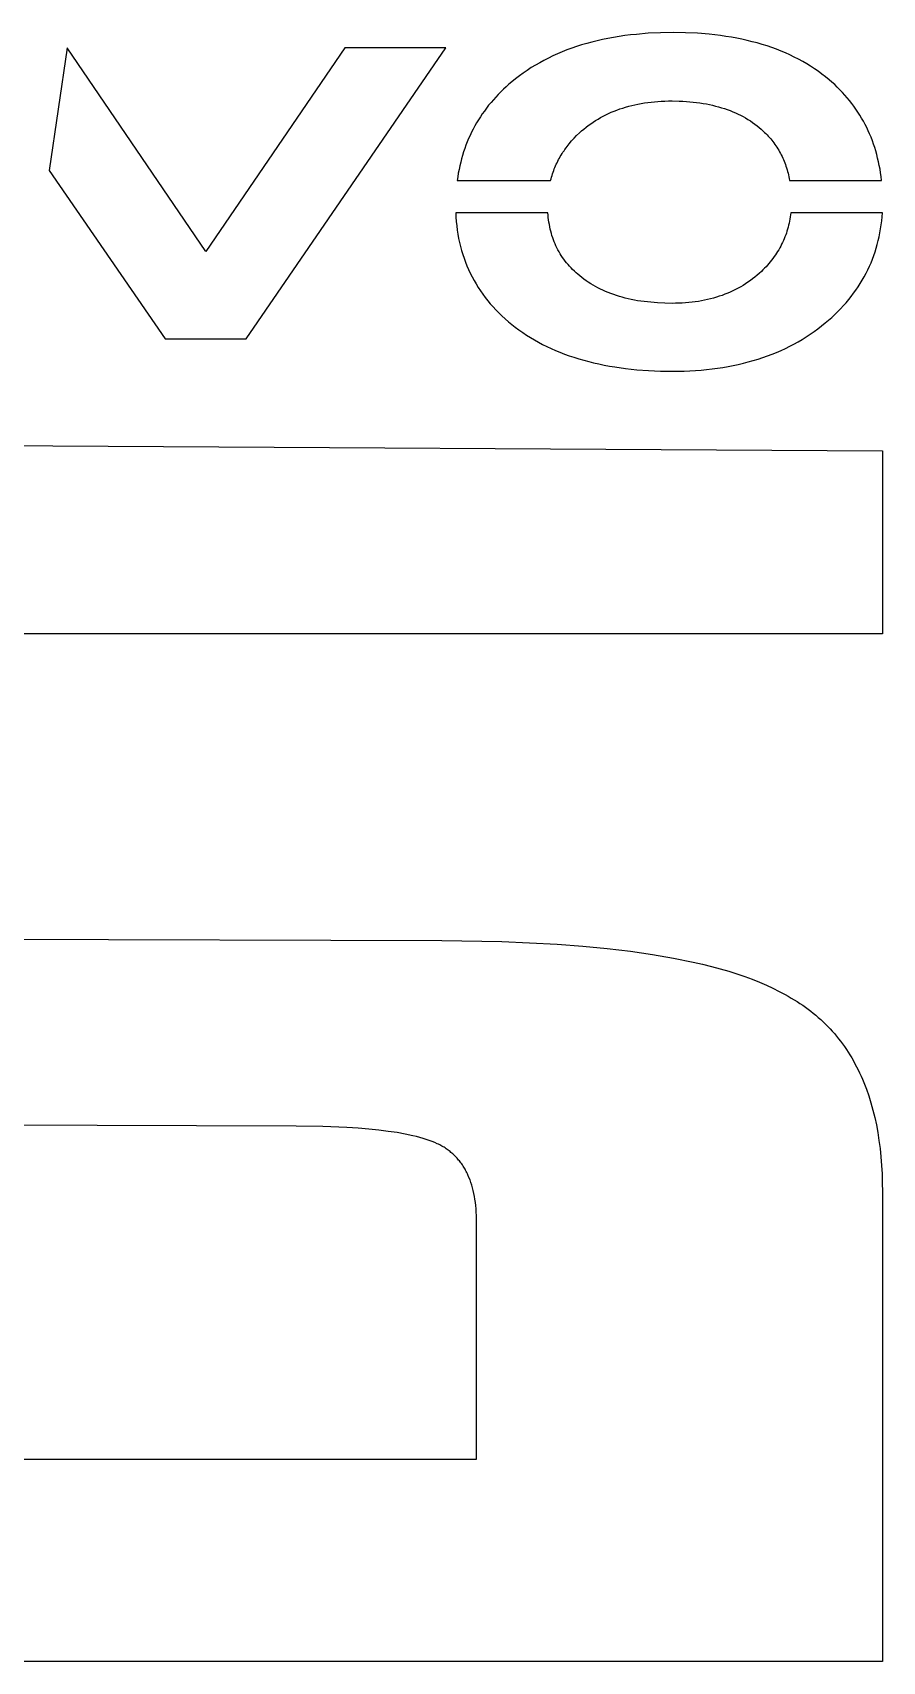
# Model space of a CAD drawing. Extents: x -120528 to -38681, y -40362 to 40632.
# Drawn here: x -50284 to -50186.5, y -37625.6 to -37438.7 of the extents above; entities that cross this region are included whole.
import ezdxf

# ---------------------------------------------------------------- set-up
doc = ezdxf.new("R2010")
doc.units = 0
doc.layers.get('0').update_dxf_attribs({"linetype": 'CONTINUOUS'})

msp = doc.modelspace()

# ---------------------------------------------------------------- linework, layer by layer
at = {"color": 40, "linetype": 'Continuous'}
for p, q in [((-50219.25, -37439.67), (-50219.85, -37439.82)), ((-50218.64, -37439.53), (-50219.25, -37439.67)), ((-50218.01, -37439.41), (-50218.64, -37439.53)), ((-50217.38, -37439.29), (-50218.01, -37439.41)), ((-50216.74, -37439.19), (-50217.38, -37439.29)), ((-50216.09, -37439.09), (-50216.74, -37439.19)), ((-50215.42, -37439.01), (-50216.09, -37439.09)), ((-50214.75, -37438.94), (-50215.42, -37439.01)), ((-50213.38, -37438.82), (-50214.75, -37438.94)), ((-50211.97, -37438.76), (-50213.38, -37438.82)), ((-50210.53, -37438.74), (-50211.97, -37438.76)), ((-50209.12, -37438.76), (-50210.53, -37438.74)), ((-50207.74, -37438.82), (-50209.12, -37438.76)), ((-50206.41, -37438.93), (-50207.74, -37438.82)), ((-50205.76, -37439), (-50206.41, -37438.93)), ((-50205.11, -37439.08), (-50205.76, -37439)), ((-50204.48, -37439.17), (-50205.11, -37439.08)), ((-50203.86, -37439.27), (-50204.48, -37439.17)), ((-50203.24, -37439.38), (-50203.86, -37439.27)), ((-50202.64, -37439.5), (-50203.24, -37439.38)), ((-50202.04, -37439.63), (-50202.64, -37439.5)), ((-50201.46, -37439.78), (-50202.04, -37439.63)), ((-50280.02, -37440.49), (-50282.09, -37454.55)), ((-50264.12, -37463.85), (-50280.02, -37440.49)), ((-50248.2, -37440.49), (-50264.12, -37463.85)), ((-50259.49, -37473.87), (-50236.61, -37440.49)), ((-50236.61, -37440.49), (-50248.2, -37440.49)), ((-50224.33, -37441.41), (-50224.84, -37441.66)), ((-50223.8, -37441.18), (-50224.33, -37441.41)), ((-50223.27, -37440.95), (-50223.8, -37441.18)), ((-50222.72, -37440.73), (-50223.27, -37440.95)), ((-50222.17, -37440.53), (-50222.72, -37440.73)), ((-50221.6, -37440.34), (-50222.17, -37440.53)), ((-50221.03, -37440.15), (-50221.6, -37440.34)), ((-50220.45, -37439.98), (-50221.03, -37440.15)), ((-50219.85, -37439.82), (-50220.45, -37439.98)), ((-50200.88, -37439.93), (-50201.46, -37439.78)), ((-50200.32, -37440.09), (-50200.88, -37439.93)), ((-50199.76, -37440.27), (-50200.32, -37440.09)), ((-50199.22, -37440.45), (-50199.76, -37440.27)), ((-50198.68, -37440.65), (-50199.22, -37440.45)), ((-50198.16, -37440.86), (-50198.68, -37440.65)), ((-50197.64, -37441.07), (-50198.16, -37440.86)), ((-50197.14, -37441.3), (-50197.64, -37441.07)), ((-50196.64, -37441.54), (-50197.14, -37441.3)), ((-50196.16, -37441.79), (-50196.64, -37441.54)), ((-50227.72, -37443.38), (-50228.17, -37443.7)), ((-50227.27, -37443.07), (-50227.72, -37443.38)), ((-50226.8, -37442.76), (-50227.27, -37443.07)), ((-50226.33, -37442.47), (-50226.8, -37442.76)), ((-50225.84, -37442.19), (-50226.33, -37442.47)), ((-50225.35, -37441.92), (-50225.84, -37442.19)), ((-50224.84, -37441.66), (-50225.35, -37441.92)), ((-50195.68, -37442.04), (-50196.16, -37441.79)), ((-50195.22, -37442.31), (-50195.68, -37442.04)), ((-50194.77, -37442.59), (-50195.22, -37442.31)), ((-50194.32, -37442.88), (-50194.77, -37442.59)), ((-50193.89, -37443.18), (-50194.32, -37442.88)), ((-50193.47, -37443.49), (-50193.89, -37443.18)), ((-50229.99, -37445.24), (-50230.29, -37445.54)), ((-50229.68, -37444.95), (-50229.99, -37445.24)), ((-50229.36, -37444.67), (-50229.68, -37444.95)), ((-50229.03, -37444.39), (-50229.36, -37444.67)), ((-50228.6, -37444.04), (-50229.03, -37444.39)), ((-50228.17, -37443.7), (-50228.6, -37444.04)), ((-50193.05, -37443.82), (-50193.47, -37443.49)), ((-50192.65, -37444.15), (-50193.05, -37443.82)), ((-50192.33, -37444.43), (-50192.65, -37444.15)), ((-50192.01, -37444.71), (-50192.33, -37444.43)), ((-50191.71, -37445), (-50192.01, -37444.71)), ((-50191.41, -37445.3), (-50191.71, -37445)), ((-50191.12, -37445.6), (-50191.41, -37445.3)), ((-50231.69, -37447.08), (-50231.94, -37447.41)), ((-50231.42, -37446.76), (-50231.69, -37447.08)), ((-50231.15, -37446.45), (-50231.42, -37446.76)), ((-50230.88, -37446.14), (-50231.15, -37446.45)), ((-50230.59, -37445.84), (-50230.88, -37446.14)), ((-50230.29, -37445.54), (-50230.59, -37445.84)), ((-50215.63, -37447.19), (-50215.28, -37447.1)), ((-50215.28, -37447.1), (-50214.93, -37447.02)), ((-50214.93, -37447.02), (-50214.57, -37446.94)), ((-50214.57, -37446.94), (-50214.2, -37446.87)), ((-50214.2, -37446.87), (-50213.83, -37446.81)), ((-50213.83, -37446.81), (-50213.45, -37446.76)), ((-50213.45, -37446.76), (-50213.07, -37446.71)), ((-50213.07, -37446.71), (-50212.68, -37446.67)), ((-50212.68, -37446.67), (-50212.29, -37446.64)), ((-50212.29, -37446.64), (-50211.89, -37446.61)), ((-50211.89, -37446.61), (-50211.48, -37446.6)), ((-50211.48, -37446.6), (-50211.08, -37446.58)), ((-50211.08, -37446.58), (-50210.66, -37446.58)), ((-50210.66, -37446.58), (-50209.83, -37446.59)), ((-50209.83, -37446.59), (-50209.42, -37446.61)), ((-50209.42, -37446.61), (-50209.02, -37446.64)), ((-50209.02, -37446.64), (-50208.62, -37446.67)), ((-50208.62, -37446.67), (-50208.23, -37446.7)), ((-50208.23, -37446.7), (-50207.84, -37446.75)), ((-50207.84, -37446.75), (-50207.46, -37446.8)), ((-50207.46, -37446.8), (-50207.09, -37446.86)), ((-50207.09, -37446.86), (-50206.72, -37446.92)), ((-50206.72, -37446.92), (-50206.36, -37446.99)), ((-50206.36, -37446.99), (-50206.01, -37447.07)), ((-50206.01, -37447.07), (-50205.66, -37447.16)), ((-50205.66, -37447.16), (-50205.32, -37447.25)), ((-50190.84, -37445.91), (-50191.12, -37445.6)), ((-50190.57, -37446.22), (-50190.84, -37445.91)), ((-50190.31, -37446.54), (-50190.57, -37446.22)), ((-50190.05, -37446.86), (-50190.31, -37446.54)), ((-50189.81, -37447.19), (-50190.05, -37446.86)), ((-50232.86, -37448.75), (-50233.07, -37449.1)), ((-50232.64, -37448.41), (-50232.86, -37448.75)), ((-50232.42, -37448.07), (-50232.64, -37448.41)), ((-50232.18, -37447.74), (-50232.42, -37448.07)), ((-50231.94, -37447.41), (-50232.18, -37447.74)), ((-50219.99, -37449.19), (-50219.71, -37449.01)), ((-50219.71, -37449.01), (-50219.43, -37448.82)), ((-50219.43, -37448.82), (-50219.14, -37448.65)), ((-50219.14, -37448.65), (-50218.85, -37448.48)), ((-50218.85, -37448.48), (-50218.56, -37448.32)), ((-50218.56, -37448.32), (-50218.25, -37448.17)), ((-50218.25, -37448.17), (-50217.94, -37448.02)), ((-50217.94, -37448.02), (-50217.63, -37447.88)), ((-50217.63, -37447.88), (-50217.31, -37447.75)), ((-50217.31, -37447.75), (-50216.99, -37447.62)), ((-50216.99, -37447.62), (-50216.66, -37447.5)), ((-50216.66, -37447.5), (-50216.32, -37447.39)), ((-50216.32, -37447.39), (-50215.98, -37447.29)), ((-50215.98, -37447.29), (-50215.63, -37447.19)), ((-50205.32, -37447.25), (-50204.98, -37447.35)), ((-50204.98, -37447.35), (-50204.65, -37447.45)), ((-50204.65, -37447.45), (-50204.33, -37447.56)), ((-50204.33, -37447.56), (-50204.01, -37447.68)), ((-50204.01, -37447.68), (-50203.69, -37447.81)), ((-50203.69, -37447.81), (-50203.39, -37447.94)), ((-50203.39, -37447.94), (-50203.09, -37448.08)), ((-50203.09, -37448.08), (-50202.8, -37448.22)), ((-50202.8, -37448.22), (-50202.51, -37448.38)), ((-50202.51, -37448.38), (-50202.23, -37448.53)), ((-50202.23, -37448.53), (-50201.95, -37448.7)), ((-50201.95, -37448.7), (-50201.68, -37448.87)), ((-50201.68, -37448.87), (-50201.42, -37449.05)), ((-50189.57, -37447.52), (-50189.81, -37447.19)), ((-50189.35, -37447.86), (-50189.57, -37447.52)), ((-50189.13, -37448.2), (-50189.35, -37447.86)), ((-50188.92, -37448.55), (-50189.13, -37448.2)), ((-50188.72, -37448.91), (-50188.92, -37448.55)), ((-50188.52, -37449.27), (-50188.72, -37448.91)), ((-50233.99, -37450.9), (-50234.14, -37451.28)), ((-50233.82, -37450.53), (-50233.99, -37450.9)), ((-50233.65, -37450.16), (-50233.82, -37450.53)), ((-50233.46, -37449.8), (-50233.65, -37450.16)), ((-50233.27, -37449.45), (-50233.46, -37449.8)), ((-50233.07, -37449.1), (-50233.27, -37449.45)), ((-50222.18, -37451.16), (-50221.89, -37450.85)), ((-50221.89, -37450.85), (-50221.6, -37450.55)), ((-50221.6, -37450.55), (-50221.28, -37450.24)), ((-50221.28, -37450.24), (-50221.04, -37450.02)), ((-50221.04, -37450.02), (-50220.78, -37449.8)), ((-50220.78, -37449.8), (-50220.52, -37449.59)), ((-50220.52, -37449.59), (-50220.26, -37449.39)), ((-50220.26, -37449.39), (-50219.99, -37449.19)), ((-50201.42, -37449.05), (-50201.16, -37449.23)), ((-50201.16, -37449.23), (-50200.91, -37449.42)), ((-50200.91, -37449.42), (-50200.67, -37449.62)), ((-50200.67, -37449.62), (-50200.43, -37449.83)), ((-50200.43, -37449.83), (-50200.2, -37450.04)), ((-50200.2, -37450.04), (-50200.05, -37450.18)), ((-50200.05, -37450.18), (-50199.9, -37450.33)), ((-50199.9, -37450.33), (-50199.76, -37450.47)), ((-50199.76, -37450.47), (-50199.62, -37450.62)), ((-50199.62, -37450.62), (-50199.49, -37450.77)), ((-50199.49, -37450.77), (-50199.35, -37450.93)), ((-50188.34, -37449.63), (-50188.52, -37449.27)), ((-50188.16, -37450), (-50188.34, -37449.63)), ((-50188, -37450.37), (-50188.16, -37450)), ((-50187.84, -37450.75), (-50188, -37450.37)), ((-50187.69, -37451.14), (-50187.84, -37450.75)), ((-50234.56, -37452.43), (-50234.69, -37452.82)), ((-50234.43, -37452.04), (-50234.56, -37452.43)), ((-50234.29, -37451.65), (-50234.43, -37452.04)), ((-50234.14, -37451.28), (-50234.29, -37451.65)), ((-50223.38, -37452.79), (-50223.27, -37452.62)), ((-50223.27, -37452.62), (-50223.17, -37452.46)), ((-50223.17, -37452.46), (-50223.05, -37452.29)), ((-50223.05, -37452.29), (-50222.94, -37452.13)), ((-50222.94, -37452.13), (-50222.82, -37451.96)), ((-50222.82, -37451.96), (-50222.7, -37451.8)), ((-50222.7, -37451.8), (-50222.44, -37451.48)), ((-50222.44, -37451.48), (-50222.18, -37451.16)), ((-50199.35, -37450.93), (-50199.23, -37451.08)), ((-50199.23, -37451.08), (-50199.1, -37451.24)), ((-50199.1, -37451.24), (-50198.98, -37451.4)), ((-50198.98, -37451.4), (-50198.86, -37451.57)), ((-50198.86, -37451.57), (-50198.75, -37451.73)), ((-50198.75, -37451.73), (-50198.64, -37451.9)), ((-50198.64, -37451.9), (-50198.53, -37452.07)), ((-50198.53, -37452.07), (-50198.43, -37452.24)), ((-50198.43, -37452.24), (-50198.33, -37452.41)), ((-50198.33, -37452.41), (-50198.23, -37452.59)), ((-50198.23, -37452.59), (-50198.14, -37452.77)), ((-50198.14, -37452.77), (-50198.05, -37452.95)), ((-50187.55, -37451.53), (-50187.69, -37451.14)), ((-50187.42, -37451.92), (-50187.55, -37451.53)), ((-50187.3, -37452.32), (-50187.42, -37451.92)), ((-50187.18, -37452.73), (-50187.3, -37452.32)), ((-50187.08, -37453.14), (-50187.18, -37452.73)), ((-50282.09, -37454.55), (-50268.8, -37473.87)), ((-50235.09, -37454.44), (-50235.17, -37454.86)), ((-50235, -37454.03), (-50235.09, -37454.44)), ((-50234.9, -37453.62), (-50235, -37454.03)), ((-50234.8, -37453.22), (-50234.9, -37453.62)), ((-50234.69, -37452.82), (-50234.8, -37453.22)), ((-50224.3, -37454.75), (-50224.23, -37454.57)), ((-50224.23, -37454.57), (-50224.16, -37454.38)), ((-50224.16, -37454.38), (-50224.09, -37454.2)), ((-50224.09, -37454.2), (-50224.01, -37454.02)), ((-50224.01, -37454.02), (-50223.93, -37453.84)), ((-50223.93, -37453.84), (-50223.85, -37453.66)), ((-50223.85, -37453.66), (-50223.76, -37453.49)), ((-50223.76, -37453.49), (-50223.67, -37453.31)), ((-50223.67, -37453.31), (-50223.58, -37453.14)), ((-50223.58, -37453.14), (-50223.48, -37452.96)), ((-50223.48, -37452.96), (-50223.38, -37452.79)), ((-50198.05, -37452.95), (-50197.97, -37453.13)), ((-50197.97, -37453.13), (-50197.89, -37453.31)), ((-50197.89, -37453.31), (-50197.81, -37453.5)), ((-50197.81, -37453.5), (-50197.73, -37453.69)), ((-50197.73, -37453.69), (-50197.66, -37453.88)), ((-50197.66, -37453.88), (-50197.6, -37454.07)), ((-50197.6, -37454.07), (-50197.53, -37454.27)), ((-50197.53, -37454.27), (-50197.47, -37454.47)), ((-50197.47, -37454.47), (-50197.41, -37454.67)), ((-50186.98, -37453.55), (-50187.08, -37453.14)), ((-50186.89, -37453.97), (-50186.98, -37453.55)), ((-50186.81, -37454.4), (-50186.89, -37453.97)), ((-50186.74, -37454.83), (-50186.81, -37454.4)), ((-50235.24, -37455.28), (-50235.3, -37455.7)), ((-50235.3, -37455.7), (-50224.58, -37455.7)), ((-50235.17, -37454.86), (-50235.24, -37455.28)), ((-50224.58, -37455.7), (-50224.53, -37455.51)), ((-50224.53, -37455.51), (-50224.48, -37455.32)), ((-50224.48, -37455.32), (-50224.42, -37455.13)), ((-50224.42, -37455.13), (-50224.36, -37454.94)), ((-50224.36, -37454.94), (-50224.3, -37454.75)), ((-50197.41, -37454.67), (-50197.36, -37454.87)), ((-50197.36, -37454.87), (-50197.31, -37455.07)), ((-50197.31, -37455.07), (-50197.27, -37455.28)), ((-50197.27, -37455.28), (-50197.22, -37455.49)), ((-50197.22, -37455.49), (-50197.18, -37455.7)), ((-50197.18, -37455.7), (-50186.63, -37455.7)), ((-50186.68, -37455.26), (-50186.74, -37454.83)), ((-50186.63, -37455.7), (-50186.68, -37455.26)), ((-50235.46, -37459.41), (-50235.44, -37459.91)), ((-50224.89, -37459.41), (-50235.46, -37459.41)), ((-50235.44, -37459.91), (-50235.4, -37460.41)), ((-50224.87, -37459.69), (-50224.89, -37459.41)), ((-50224.85, -37459.96), (-50224.87, -37459.69)), ((-50224.81, -37460.23), (-50224.85, -37459.96)), ((-50224.78, -37460.5), (-50224.81, -37460.23)), ((-50197.15, -37460.13), (-50197.19, -37460.36)), ((-50197.11, -37459.89), (-50197.15, -37460.13)), ((-50197.08, -37459.65), (-50197.11, -37459.89)), ((-50197.05, -37459.41), (-50197.08, -37459.65)), ((-50186.54, -37459.41), (-50197.05, -37459.41)), ((-50186.62, -37460.34), (-50186.57, -37459.88)), ((-50186.57, -37459.88), (-50186.54, -37459.41)), ((-50235.4, -37460.41), (-50235.35, -37460.91)), ((-50235.35, -37460.91), (-50235.29, -37461.39)), ((-50235.29, -37461.39), (-50235.21, -37461.87)), ((-50235.21, -37461.87), (-50235.13, -37462.35)), ((-50224.73, -37460.76), (-50224.78, -37460.5)), ((-50224.68, -37461.02), (-50224.73, -37460.76)), ((-50224.63, -37461.28), (-50224.68, -37461.02)), ((-50224.57, -37461.53), (-50224.63, -37461.28)), ((-50224.5, -37461.78), (-50224.57, -37461.53)), ((-50224.43, -37462.03), (-50224.5, -37461.78)), ((-50224.35, -37462.27), (-50224.43, -37462.03)), ((-50197.63, -37461.95), (-50197.71, -37462.17)), ((-50197.55, -37461.73), (-50197.63, -37461.95)), ((-50197.48, -37461.51), (-50197.55, -37461.73)), ((-50197.41, -37461.28), (-50197.48, -37461.51)), ((-50197.35, -37461.06), (-50197.41, -37461.28)), ((-50197.29, -37460.83), (-50197.35, -37461.06)), ((-50197.24, -37460.6), (-50197.29, -37460.83)), ((-50197.19, -37460.36), (-50197.24, -37460.6)), ((-50186.91, -37462.15), (-50186.82, -37461.71)), ((-50186.82, -37461.71), (-50186.74, -37461.26)), ((-50186.74, -37461.26), (-50186.67, -37460.8)), ((-50186.67, -37460.8), (-50186.62, -37460.34)), ((-50235.13, -37462.35), (-50235.03, -37462.82)), ((-50235.03, -37462.82), (-50234.92, -37463.28)), ((-50234.92, -37463.28), (-50234.79, -37463.74)), ((-50234.79, -37463.74), (-50234.66, -37464.19)), ((-50224.26, -37462.51), (-50224.35, -37462.27)), ((-50224.17, -37462.75), (-50224.26, -37462.51)), ((-50224.07, -37462.98), (-50224.17, -37462.75)), ((-50223.97, -37463.21), (-50224.07, -37462.98)), ((-50223.86, -37463.44), (-50223.97, -37463.21)), ((-50223.74, -37463.67), (-50223.86, -37463.44)), ((-50223.62, -37463.89), (-50223.74, -37463.67)), ((-50223.49, -37464.1), (-50223.62, -37463.89)), ((-50198.55, -37463.84), (-50198.68, -37464.05)), ((-50198.43, -37463.64), (-50198.55, -37463.84)), ((-50198.31, -37463.44), (-50198.43, -37463.64)), ((-50198.2, -37463.23), (-50198.31, -37463.44)), ((-50198.09, -37463.02), (-50198.2, -37463.23)), ((-50197.99, -37462.81), (-50198.09, -37463.02)), ((-50197.89, -37462.6), (-50197.99, -37462.81)), ((-50197.8, -37462.39), (-50197.89, -37462.6)), ((-50197.71, -37462.17), (-50197.8, -37462.39)), ((-50187.52, -37464.31), (-50187.38, -37463.89)), ((-50187.38, -37463.89), (-50187.24, -37463.46)), ((-50187.24, -37463.46), (-50187.12, -37463.03)), ((-50187.12, -37463.03), (-50187.01, -37462.6)), ((-50187.01, -37462.6), (-50186.91, -37462.15)), ((-50234.66, -37464.19), (-50234.51, -37464.63)), ((-50234.51, -37464.63), (-50234.35, -37465.07)), ((-50234.35, -37465.07), (-50234.18, -37465.5)), ((-50234.18, -37465.5), (-50234, -37465.93)), ((-50223.36, -37464.32), (-50223.49, -37464.1)), ((-50223.22, -37464.53), (-50223.36, -37464.32)), ((-50223.07, -37464.73), (-50223.22, -37464.53)), ((-50222.92, -37464.94), (-50223.07, -37464.73)), ((-50222.76, -37465.14), (-50222.92, -37464.94)), ((-50222.59, -37465.34), (-50222.76, -37465.14)), ((-50222.42, -37465.53), (-50222.59, -37465.34)), ((-50222.24, -37465.72), (-50222.42, -37465.53)), ((-50222.06, -37465.91), (-50222.24, -37465.72)), ((-50200.05, -37465.78), (-50200.23, -37465.96)), ((-50199.88, -37465.59), (-50200.05, -37465.78)), ((-50199.71, -37465.4), (-50199.88, -37465.59)), ((-50199.55, -37465.21), (-50199.71, -37465.4)), ((-50199.39, -37465.02), (-50199.55, -37465.21)), ((-50199.24, -37464.83), (-50199.39, -37465.02)), ((-50199.09, -37464.64), (-50199.24, -37464.83)), ((-50198.95, -37464.44), (-50199.09, -37464.64)), ((-50198.81, -37464.24), (-50198.95, -37464.44)), ((-50198.68, -37464.05), (-50198.81, -37464.24)), ((-50188.21, -37465.96), (-50188.02, -37465.55)), ((-50188.02, -37465.55), (-50187.84, -37465.14)), ((-50187.84, -37465.14), (-50187.68, -37464.73)), ((-50187.68, -37464.73), (-50187.52, -37464.31)), ((-50234, -37465.93), (-50233.8, -37466.35)), ((-50233.8, -37466.35), (-50233.59, -37466.76)), ((-50233.59, -37466.76), (-50233.37, -37467.17)), ((-50233.37, -37467.17), (-50233.14, -37467.57)), ((-50233.14, -37467.57), (-50232.9, -37467.97)), ((-50221.86, -37466.1), (-50222.06, -37465.91)), ((-50221.67, -37466.28), (-50221.86, -37466.1)), ((-50221.46, -37466.46), (-50221.67, -37466.28)), ((-50221.25, -37466.64), (-50221.46, -37466.46)), ((-50221.01, -37466.83), (-50221.25, -37466.64)), ((-50220.77, -37467.02), (-50221.01, -37466.83)), ((-50220.51, -37467.2), (-50220.77, -37467.02)), ((-50220.26, -37467.37), (-50220.51, -37467.2)), ((-50219.99, -37467.54), (-50220.26, -37467.37)), ((-50219.72, -37467.71), (-50219.99, -37467.54)), ((-50219.45, -37467.86), (-50219.72, -37467.71)), ((-50202.23, -37467.56), (-50202.51, -37467.74)), ((-50201.95, -37467.38), (-50202.23, -37467.56)), ((-50201.68, -37467.19), (-50201.95, -37467.38)), ((-50201.42, -37467), (-50201.68, -37467.19)), ((-50201.16, -37466.79), (-50201.42, -37467)), ((-50200.91, -37466.58), (-50201.16, -37466.79)), ((-50200.66, -37466.37), (-50200.91, -37466.58)), ((-50200.42, -37466.14), (-50200.66, -37466.37)), ((-50200.23, -37465.96), (-50200.42, -37466.14)), ((-50189.32, -37467.9), (-50189.07, -37467.52)), ((-50189.07, -37467.52), (-50188.84, -37467.14)), ((-50188.84, -37467.14), (-50188.62, -37466.75)), ((-50188.62, -37466.75), (-50188.41, -37466.35)), ((-50188.41, -37466.35), (-50188.21, -37465.96)), ((-50232.9, -37467.97), (-50232.64, -37468.36)), ((-50232.64, -37468.36), (-50232.37, -37468.74)), ((-50232.37, -37468.74), (-50232.1, -37469.12)), ((-50232.1, -37469.12), (-50231.8, -37469.49)), ((-50231.8, -37469.49), (-50231.5, -37469.85)), ((-50219.16, -37468.02), (-50219.45, -37467.86)), ((-50218.88, -37468.16), (-50219.16, -37468.02)), ((-50218.58, -37468.3), (-50218.88, -37468.16)), ((-50218.28, -37468.43), (-50218.58, -37468.3)), ((-50217.98, -37468.56), (-50218.28, -37468.43)), ((-50217.67, -37468.68), (-50217.98, -37468.56)), ((-50217.35, -37468.79), (-50217.67, -37468.68)), ((-50217.03, -37468.9), (-50217.35, -37468.79)), ((-50216.7, -37469), (-50217.03, -37468.9)), ((-50216.37, -37469.1), (-50216.7, -37469)), ((-50216.03, -37469.19), (-50216.37, -37469.1)), ((-50215.68, -37469.27), (-50216.03, -37469.19)), ((-50215.33, -37469.35), (-50215.68, -37469.27)), ((-50214.97, -37469.42), (-50215.33, -37469.35)), ((-50214.61, -37469.49), (-50214.97, -37469.42)), ((-50214.24, -37469.55), (-50214.61, -37469.49)), ((-50213.86, -37469.6), (-50214.24, -37469.55)), ((-50207.64, -37469.57), (-50208, -37469.62)), ((-50207.28, -37469.51), (-50207.64, -37469.57)), ((-50206.93, -37469.44), (-50207.28, -37469.51)), ((-50206.58, -37469.36), (-50206.93, -37469.44)), ((-50206.24, -37469.28), (-50206.58, -37469.36)), ((-50205.9, -37469.19), (-50206.24, -37469.28)), ((-50205.57, -37469.1), (-50205.9, -37469.19)), ((-50205.24, -37468.99), (-50205.57, -37469.1)), ((-50204.92, -37468.88), (-50205.24, -37468.99)), ((-50204.6, -37468.76), (-50204.92, -37468.88)), ((-50204.28, -37468.64), (-50204.6, -37468.76)), ((-50203.98, -37468.51), (-50204.28, -37468.64)), ((-50203.67, -37468.37), (-50203.98, -37468.51)), ((-50203.37, -37468.22), (-50203.67, -37468.37)), ((-50203.08, -37468.07), (-50203.37, -37468.22)), ((-50202.79, -37467.91), (-50203.08, -37468.07)), ((-50202.51, -37467.74), (-50202.79, -37467.91)), ((-50190.7, -37469.72), (-50190.4, -37469.36)), ((-50190.4, -37469.36), (-50190.11, -37469)), ((-50190.11, -37469), (-50189.84, -37468.64)), ((-50189.84, -37468.64), (-50189.57, -37468.27)), ((-50189.57, -37468.27), (-50189.32, -37467.9)), ((-50231.5, -37469.85), (-50231.18, -37470.21)), ((-50231.18, -37470.21), (-50230.86, -37470.56)), ((-50230.86, -37470.56), (-50230.52, -37470.9)), ((-50230.52, -37470.9), (-50230.17, -37471.24)), ((-50230.17, -37471.24), (-50229.8, -37471.57)), ((-50213.48, -37469.64), (-50213.86, -37469.6)), ((-50213.1, -37469.68), (-50213.48, -37469.64)), ((-50212.31, -37469.75), (-50213.1, -37469.68)), ((-50211.5, -37469.78), (-50212.31, -37469.75)), ((-50210.66, -37469.8), (-50211.5, -37469.78)), ((-50210.27, -37469.79), (-50210.66, -37469.8)), ((-50209.88, -37469.78), (-50210.27, -37469.79)), ((-50209.49, -37469.76), (-50209.88, -37469.78)), ((-50209.11, -37469.74), (-50209.49, -37469.76)), ((-50208.74, -37469.71), (-50209.11, -37469.74)), ((-50208.37, -37469.67), (-50208.74, -37469.71)), ((-50208, -37469.62), (-50208.37, -37469.67)), ((-50192.71, -37471.73), (-50192.35, -37471.41)), ((-50192.35, -37471.41), (-50192, -37471.08)), ((-50192, -37471.08), (-50191.66, -37470.75)), ((-50191.66, -37470.75), (-50191.33, -37470.41)), ((-50191.33, -37470.41), (-50191.01, -37470.06)), ((-50191.01, -37470.06), (-50190.7, -37469.72)), ((-50229.8, -37471.57), (-50229.43, -37471.9)), ((-50229.43, -37471.9), (-50229.04, -37472.21)), ((-50229.04, -37472.21), (-50228.64, -37472.53)), ((-50228.64, -37472.53), (-50228.22, -37472.84)), ((-50228.22, -37472.84), (-50227.79, -37473.14)), ((-50227.79, -37473.14), (-50227.36, -37473.43)), ((-50194.82, -37473.34), (-50194.37, -37473.04)), ((-50194.37, -37473.04), (-50193.94, -37472.72)), ((-50193.94, -37472.72), (-50193.51, -37472.39)), ((-50193.51, -37472.39), (-50193.09, -37472.05)), ((-50193.09, -37472.05), (-50192.71, -37471.73)), ((-50268.8, -37473.87), (-50259.49, -37473.87)), ((-50227.36, -37473.43), (-50226.91, -37473.71)), ((-50226.91, -37473.71), (-50226.45, -37473.99)), ((-50226.45, -37473.99), (-50225.98, -37474.25)), ((-50225.98, -37474.25), (-50225.51, -37474.5)), ((-50225.51, -37474.5), (-50225.02, -37474.74)), ((-50225.02, -37474.74), (-50224.52, -37474.98)), ((-50224.52, -37474.98), (-50224.02, -37475.2)), ((-50224.02, -37475.2), (-50223.51, -37475.41)), ((-50198.67, -37475.42), (-50198.16, -37475.2)), ((-50198.16, -37475.2), (-50197.66, -37474.97)), ((-50197.66, -37474.97), (-50197.16, -37474.72)), ((-50197.16, -37474.72), (-50196.68, -37474.47)), ((-50196.68, -37474.47), (-50196.2, -37474.2)), ((-50196.2, -37474.2), (-50195.73, -37473.93)), ((-50195.73, -37473.93), (-50195.27, -37473.64)), ((-50195.27, -37473.64), (-50194.82, -37473.34)), ((-50223.51, -37475.41), (-50222.98, -37475.61)), ((-50222.98, -37475.61), (-50222.45, -37475.81)), ((-50222.45, -37475.81), (-50221.91, -37475.99)), ((-50221.91, -37475.99), (-50221.35, -37476.16)), ((-50221.35, -37476.16), (-50220.79, -37476.32)), ((-50220.79, -37476.32), (-50220.22, -37476.48)), ((-50220.22, -37476.48), (-50219.65, -37476.62)), ((-50219.65, -37476.62), (-50219.06, -37476.75)), ((-50219.06, -37476.75), (-50218.46, -37476.88)), ((-50218.46, -37476.88), (-50217.85, -37476.99)), ((-50217.85, -37476.99), (-50217.24, -37477.09)), ((-50204.84, -37477.15), (-50204.24, -37477.04)), ((-50204.24, -37477.04), (-50203.65, -37476.93)), ((-50203.65, -37476.93), (-50203.06, -37476.81)), ((-50203.06, -37476.81), (-50202.48, -37476.67)), ((-50202.48, -37476.67), (-50201.92, -37476.52)), ((-50201.92, -37476.52), (-50201.35, -37476.37)), ((-50201.35, -37476.37), (-50200.8, -37476.2)), ((-50200.8, -37476.2), (-50200.26, -37476.02)), ((-50200.26, -37476.02), (-50199.72, -37475.83)), ((-50199.72, -37475.83), (-50199.19, -37475.63)), ((-50199.19, -37475.63), (-50198.67, -37475.42)), ((-50217.24, -37477.09), (-50215.98, -37477.27)), ((-50215.98, -37477.27), (-50214.69, -37477.41)), ((-50214.69, -37477.41), (-50213.36, -37477.51)), ((-50213.36, -37477.51), (-50212, -37477.57)), ((-50212, -37477.57), (-50210.6, -37477.59)), ((-50210.6, -37477.59), (-50209.26, -37477.56)), ((-50209.26, -37477.56), (-50207.96, -37477.5)), ((-50207.96, -37477.5), (-50207.32, -37477.45)), ((-50207.32, -37477.45), (-50206.69, -37477.39)), ((-50206.69, -37477.39), (-50206.06, -37477.32)), ((-50206.06, -37477.32), (-50205.45, -37477.24)), ((-50205.45, -37477.24), (-50204.84, -37477.15)), ((-50309.04, -37485.96), (-50186.54, -37486.7)), ((-50186.54, -37486.7), (-50186.54, -37507.7)), ((-50186.54, -37507.7), (-50310.23, -37507.7)), ((-50310.63, -37542.67), (-50237.05, -37542.89)), ((-50237.05, -37542.89), (-50230.17, -37543)), ((-50230.17, -37543), (-50223.85, -37543.31)), ((-50223.85, -37543.31), (-50220.9, -37543.53)), ((-50220.9, -37543.53), (-50218.09, -37543.8)), ((-50218.09, -37543.8), (-50215.42, -37544.12)), ((-50215.42, -37544.12), (-50212.89, -37544.49)), ((-50212.89, -37544.49), (-50210.49, -37544.9)), ((-50210.49, -37544.9), (-50208.24, -37545.36)), ((-50208.24, -37545.36), (-50207.17, -37545.6)), ((-50207.17, -37545.6), (-50206.13, -37545.86)), ((-50206.13, -37545.86), (-50205.13, -37546.13)), ((-50205.13, -37546.13), (-50204.16, -37546.42)), ((-50204.16, -37546.42), (-50203.23, -37546.71)), ((-50203.23, -37546.71), (-50202.33, -37547.02)), ((-50202.33, -37547.02), (-50201.47, -37547.34)), ((-50201.47, -37547.34), (-50200.64, -37547.67)), ((-50200.64, -37547.67), (-50199.84, -37548.01)), ((-50199.84, -37548.01), (-50199.09, -37548.36)), ((-50199.09, -37548.36), (-50198.36, -37548.73)), ((-50198.36, -37548.73), (-50197.68, -37549.1)), ((-50197.68, -37549.1), (-50197.33, -37549.29)), ((-50197.33, -37549.29), (-50196.99, -37549.49)), ((-50196.99, -37549.49), (-50196.66, -37549.68)), ((-50196.66, -37549.68), (-50196.33, -37549.89)), ((-50196.33, -37549.89), (-50196, -37550.1)), ((-50196, -37550.1), (-50195.68, -37550.31)), ((-50195.68, -37550.31), (-50195.37, -37550.53)), ((-50195.37, -37550.53), (-50195.06, -37550.75)), ((-50195.06, -37550.75), (-50194.76, -37550.98)), ((-50194.76, -37550.98), (-50194.47, -37551.22)), ((-50194.47, -37551.22), (-50194.18, -37551.46)), ((-50194.18, -37551.46), (-50193.89, -37551.71)), ((-50193.89, -37551.71), (-50193.61, -37551.96)), ((-50193.61, -37551.96), (-50193.33, -37552.21)), ((-50193.33, -37552.21), (-50193.07, -37552.47)), ((-50193.07, -37552.47), (-50192.8, -37552.74)), ((-50192.8, -37552.74), (-50192.54, -37553.01)), ((-50192.54, -37553.01), (-50192.29, -37553.29)), ((-50192.29, -37553.29), (-50192.04, -37553.57)), ((-50192.04, -37553.57), (-50191.8, -37553.86)), ((-50191.8, -37553.86), (-50191.56, -37554.15)), ((-50191.56, -37554.15), (-50191.33, -37554.45)), ((-50191.33, -37554.45), (-50191.11, -37554.75)), ((-50191.11, -37554.75), (-50190.89, -37555.06)), ((-50190.89, -37555.06), (-50190.67, -37555.38)), ((-50190.67, -37555.38), (-50190.46, -37555.7)), ((-50190.46, -37555.7), (-50190.26, -37556.02)), ((-50190.26, -37556.02), (-50190.06, -37556.35)), ((-50190.06, -37556.35), (-50189.87, -37556.68)), ((-50189.87, -37556.68), (-50189.68, -37557.02)), ((-50189.68, -37557.02), (-50189.5, -37557.37)), ((-50189.5, -37557.37), (-50189.32, -37557.72)), ((-50189.32, -37557.72), (-50189.15, -37558.08)), ((-50189.15, -37558.08), (-50188.98, -37558.44)), ((-50188.98, -37558.44), (-50188.82, -37558.8)), ((-50188.82, -37558.8), (-50188.67, -37559.18)), ((-50188.67, -37559.18), (-50188.37, -37559.93)), ((-50188.37, -37559.93), (-50188.1, -37560.71)), ((-50188.1, -37560.71), (-50187.85, -37561.51)), ((-50187.85, -37561.51), (-50187.62, -37562.34)), ((-50187.62, -37562.34), (-50187.42, -37563.18)), ((-50253.75, -37564.19), (-50305.46, -37564.03)), ((-50250.71, -37564.23), (-50253.75, -37564.19)), ((-50247.94, -37564.34), (-50250.71, -37564.23)), ((-50246.65, -37564.43), (-50247.94, -37564.34)), ((-50245.44, -37564.53), (-50246.65, -37564.43)), ((-50244.29, -37564.64), (-50245.44, -37564.53)), ((-50243.21, -37564.78), (-50244.29, -37564.64)), ((-50242.2, -37564.93), (-50243.21, -37564.78)), ((-50187.42, -37563.18), (-50187.23, -37564.04)), ((-50187.23, -37564.04), (-50187.07, -37564.93)), ((-50241.26, -37565.1), (-50242.2, -37564.93)), ((-50240.39, -37565.28), (-50241.26, -37565.1)), ((-50239.98, -37565.38), (-50240.39, -37565.28)), ((-50239.58, -37565.48), (-50239.98, -37565.38)), ((-50239.21, -37565.59), (-50239.58, -37565.48)), ((-50238.85, -37565.7), (-50239.21, -37565.59)), ((-50238.5, -37565.82), (-50238.85, -37565.7)), ((-50238.18, -37565.94), (-50238.5, -37565.82)), ((-50237.87, -37566.07), (-50238.18, -37565.94)), ((-50237.58, -37566.2), (-50237.87, -37566.07)), ((-50237.44, -37566.26), (-50237.58, -37566.2)), ((-50237.3, -37566.33), (-50237.44, -37566.26)), ((-50237.17, -37566.4), (-50237.3, -37566.33)), ((-50237.05, -37566.47), (-50237.17, -37566.4)), ((-50236.92, -37566.54), (-50237.05, -37566.47)), ((-50236.8, -37566.61), (-50236.92, -37566.54)), ((-50236.68, -37566.69), (-50236.8, -37566.61)), ((-50236.57, -37566.77), (-50236.68, -37566.69)), ((-50187.07, -37564.93), (-50186.93, -37565.83)), ((-50186.93, -37565.83), (-50186.81, -37566.76)), ((-50236.45, -37566.85), (-50236.57, -37566.77)), ((-50236.34, -37566.93), (-50236.45, -37566.85)), ((-50236.23, -37567.01), (-50236.34, -37566.93)), ((-50236.12, -37567.1), (-50236.23, -37567.01)), ((-50236.01, -37567.19), (-50236.12, -37567.1)), ((-50235.9, -37567.28), (-50236.01, -37567.19)), ((-50235.8, -37567.37), (-50235.9, -37567.28)), ((-50235.7, -37567.46), (-50235.8, -37567.37)), ((-50235.6, -37567.56), (-50235.7, -37567.46)), ((-50235.5, -37567.66), (-50235.6, -37567.56)), ((-50235.4, -37567.76), (-50235.5, -37567.66)), ((-50235.31, -37567.86), (-50235.4, -37567.76)), ((-50235.22, -37567.96), (-50235.31, -37567.86)), ((-50235.13, -37568.07), (-50235.22, -37567.96)), ((-50235.04, -37568.18), (-50235.13, -37568.07)), ((-50234.95, -37568.29), (-50235.04, -37568.18)), ((-50234.87, -37568.4), (-50234.95, -37568.29)), ((-50234.78, -37568.52), (-50234.87, -37568.4)), ((-50234.7, -37568.64), (-50234.78, -37568.52)), ((-50186.81, -37566.76), (-50186.71, -37567.71)), ((-50186.71, -37567.71), (-50186.63, -37568.68)), ((-50234.63, -37568.76), (-50234.7, -37568.64)), ((-50234.55, -37568.88), (-50234.63, -37568.76)), ((-50234.47, -37569), (-50234.55, -37568.88)), ((-50234.4, -37569.12), (-50234.47, -37569)), ((-50234.33, -37569.25), (-50234.4, -37569.12)), ((-50234.26, -37569.38), (-50234.33, -37569.25)), ((-50234.19, -37569.51), (-50234.26, -37569.38)), ((-50234.13, -37569.65), (-50234.19, -37569.51)), ((-50234.07, -37569.78), (-50234.13, -37569.65)), ((-50233.95, -37570.06), (-50234.07, -37569.78)), ((-50233.83, -37570.35), (-50233.95, -37570.06)), ((-50233.73, -37570.64), (-50233.83, -37570.35)), ((-50186.63, -37568.68), (-50186.58, -37569.66)), ((-50186.58, -37569.66), (-50186.55, -37570.68)), ((-50233.63, -37570.94), (-50233.73, -37570.64)), ((-50233.54, -37571.25), (-50233.63, -37570.94)), ((-50233.46, -37571.57), (-50233.54, -37571.25)), ((-50233.39, -37571.9), (-50233.46, -37571.57)), ((-50233.32, -37572.24), (-50233.39, -37571.9)), ((-50233.26, -37572.58), (-50233.32, -37572.24)), ((-50186.55, -37570.68), (-50186.54, -37571.71)), ((-50186.54, -37571.71), (-50186.54, -37625.59)), ((-50233.21, -37572.93), (-50233.26, -37572.58)), ((-50233.17, -37573.29), (-50233.21, -37572.93)), ((-50233.13, -37573.66), (-50233.17, -37573.29)), ((-50233.11, -37574.04), (-50233.13, -37573.66)), ((-50233.09, -37574.42), (-50233.11, -37574.04)), ((-50233.08, -37574.82), (-50233.09, -37574.42)), ((-50233.07, -37575.22), (-50233.08, -37574.82)), ((-50233.07, -37602.38), (-50233.07, -37575.22)), ((-50313.81, -37602.38), (-50233.07, -37602.38)), ((-50186.54, -37625.59), (-50317.79, -37625.59))]:
    msp.add_line(p, q, dxfattribs=at)

doc.saveas('drawing.dxf')
